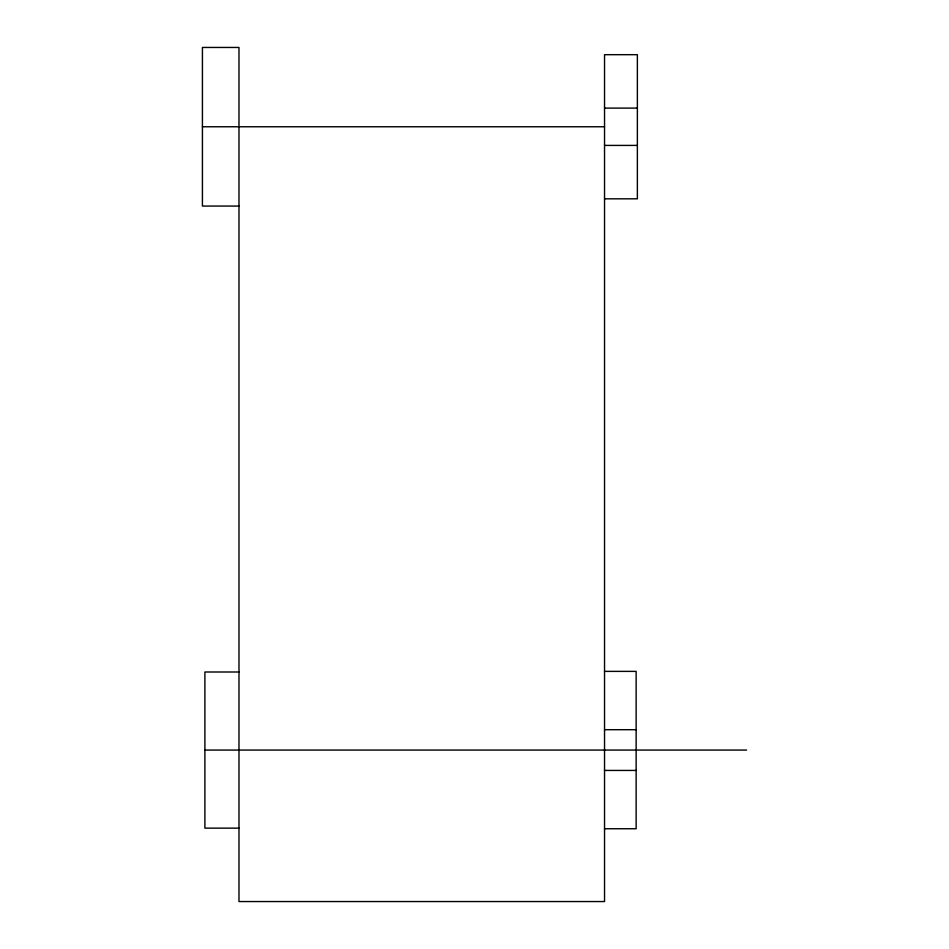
<?xml version="1.0" encoding="UTF-8"?>
<svg xmlns="http://www.w3.org/2000/svg" width="949" height="949" viewBox="0 0 949 949"><rect width="100%" height="100%" fill="white"/><g stroke="black" fill="none" stroke-linecap="round" stroke-linejoin="round"><path stroke-width="1.42" d="M604.537 108.103L637.372 108.103M202.422 126.763L604.537 126.763M604.537 145.411L637.372 145.411M604.537 198.827L637.372 198.827L637.372 54.686L604.537 54.686L604.537 901.55L238.982 901.55L238.982 47.45L202.422 47.45L202.422 206.063L238.982 206.063M604.537 671.382L636.138 671.382L636.138 828.75L604.537 828.75M238.982 671.999L204.901 671.999L204.901 828.133L238.982 828.133M604.537 729.698L636.138 729.698M204.901 750.066L746.578 750.066M604.537 770.434L636.138 770.434"/></g></svg>
